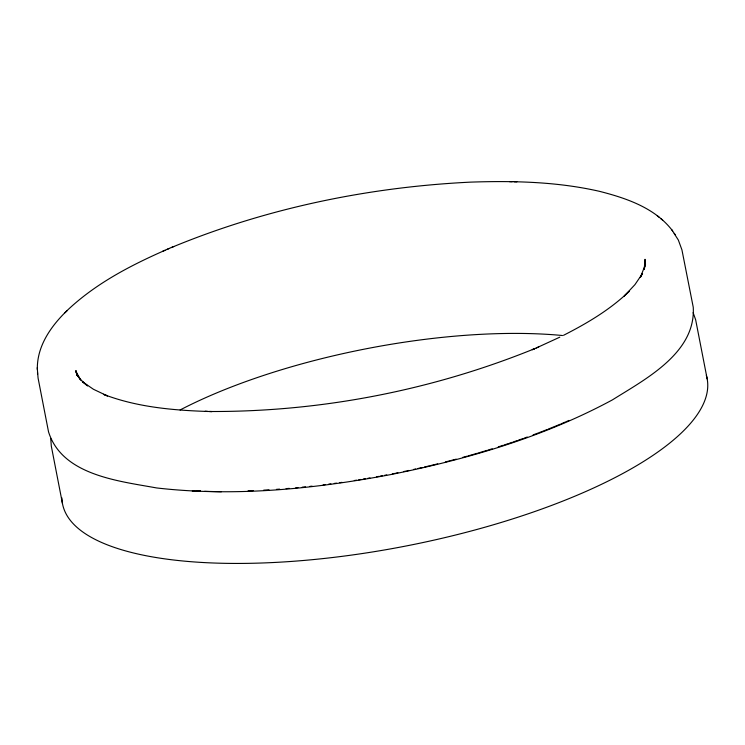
<?xml version="1.0" encoding="UTF-8"?>
<svg xmlns="http://www.w3.org/2000/svg" width="745" height="745" viewBox="0 0 745 745"><rect width="100%" height="100%" fill="white"/><g stroke="black" fill="none" stroke-linecap="round" stroke-linejoin="round"><path stroke-width="1.12" d="M37.343 369.567C36.719 343.864 54.087 321.915 72.377 305.692C100.677 280.576 134.91 263.339 169.385 248.383M50.753 438.647L51.312 446.125L62.459 503.508M64.927 312.798L67.097 310.702M563.499 335.325C587.041 323.33 610.174 309.678 629.292 291.221L624.217 296.1L634.908 284.674L642.562 273.443L640.327 277.466L645.263 264.913L644.211 269.513L645.03 259.316L645.366 265.732L644.872 260.797L645.533 264.224M559.802 337.168L536.335 347.952M566.414 421.568L569.059 420.413M162.633 251.307L165.129 250.227M171.322 247.563C266.133 208.218 368.254 187.107 470.654 182.125C513.733 180.681 557.362 181.696 599.548 191.344C626.443 198.207 655.432 207.976 672.735 231.08M166.945 249.426L173.697 246.539M538.775 346.909L532.228 349.703L534.603 348.688C431.765 390.427 320.462 412.004 209.466 411.501L212.074 411.557L204.95 411.398L207.622 411.464C172.458 410.281 136.614 407.068 103.508 394.347L107.457 395.94L93.451 389.281L82.35 381.673L87.556 385.891L81.55 380.49L76.893 374.726L80.628 380.062L75.729 370.982L77.275 375.489L75.999 370.712L76.66 374.13M561.069 423.849L565.539 421.949M557.446 425.358L560.165 424.231M551.961 427.602L556.543 425.74M548.255 429.083L551.03 427.975M542.63 431.29L547.324 429.455M538.84 432.743L541.689 431.653M533.094 434.903L537.89 433.106M524.34 438.079L527.274 437.026M518.427 440.165L523.363 438.433M513.445 441.887L517.43 440.509M509.422 443.238L512.439 442.223M504.365 444.914L508.416 443.573M498.247 446.888L503.35 445.24M487.91 450.11L492.203 448.788M486.997 450.39L478.495 452.932M473.326 454.422L477.564 453.202M468.009 455.931L472.265 454.729M462.664 457.411L466.938 456.229M450.8 460.568L456.21 459.153M445.37 461.965L449.719 460.848M437.725 463.865L430.051 465.709M424.538 466.994L428.952 465.979M417.908 468.503L422.331 467.506M413.475 469.48L415.691 468.987M406.807 470.905L409.033 470.43M403.473 471.604L405.699 471.138M395.67 473.196L397.904 472.74M392.326 473.848L394.552 473.41M384.504 475.347L386.739 474.928M380.024 476.176L382.26 475.766M376.672 476.781L378.907 476.381M367.723 478.346L369.958 477.964M363.243 479.091L365.478 478.718M358.764 479.817L361.008 479.463M354.294 480.525L356.529 480.18M339.785 482.676L342.02 482.36M334.226 483.44L336.451 483.132M328.675 484.166L330.892 483.878M323.134 484.865L325.351 484.585M309.901 486.383L312.099 486.15M302.228 487.174L305.515 486.848M295.681 487.807L298 487.584M286.08 488.627L289.321 488.366M276.432 489.353L279.636 489.13M263.702 490.136L268.982 489.838M248.066 490.815L253.244 490.62M37.25 367.695L38.07 378.032L48.527 431.83C62.124 475.301 118.595 480.981 156.571 487.938C234.47 496.924 313.394 489.055 390.156 474.695C466.947 459.395 543.282 437.203 612.455 399.86C645.487 379.093 695.895 352.944 693.25 307.275L681.926 249.845L678.341 240.048L671.58 229.441M509.524 181.659L512.132 181.715M514.19 181.761L516.872 181.817M192.275 491.011L200.126 491.206M204.586 491.328L221.377 491.756M200.489 490.75L196.727 490.592M657.286 215.761L659.074 217.214M660.852 218.639L662.668 220.11M674.272 233.306L675.436 234.964M693.12 312.639L695.644 319.745L707.182 378.954M37.501 372.444L37.595 374.325M706.316 375.322A328.322 106.889 -11 0 1 401.276 546.914A328.322 106.889 -11 0 1 61.891 497.921M180.122 409.955A289.693 94.317 -11 0 1 562.512 335.52"/></g></svg>
